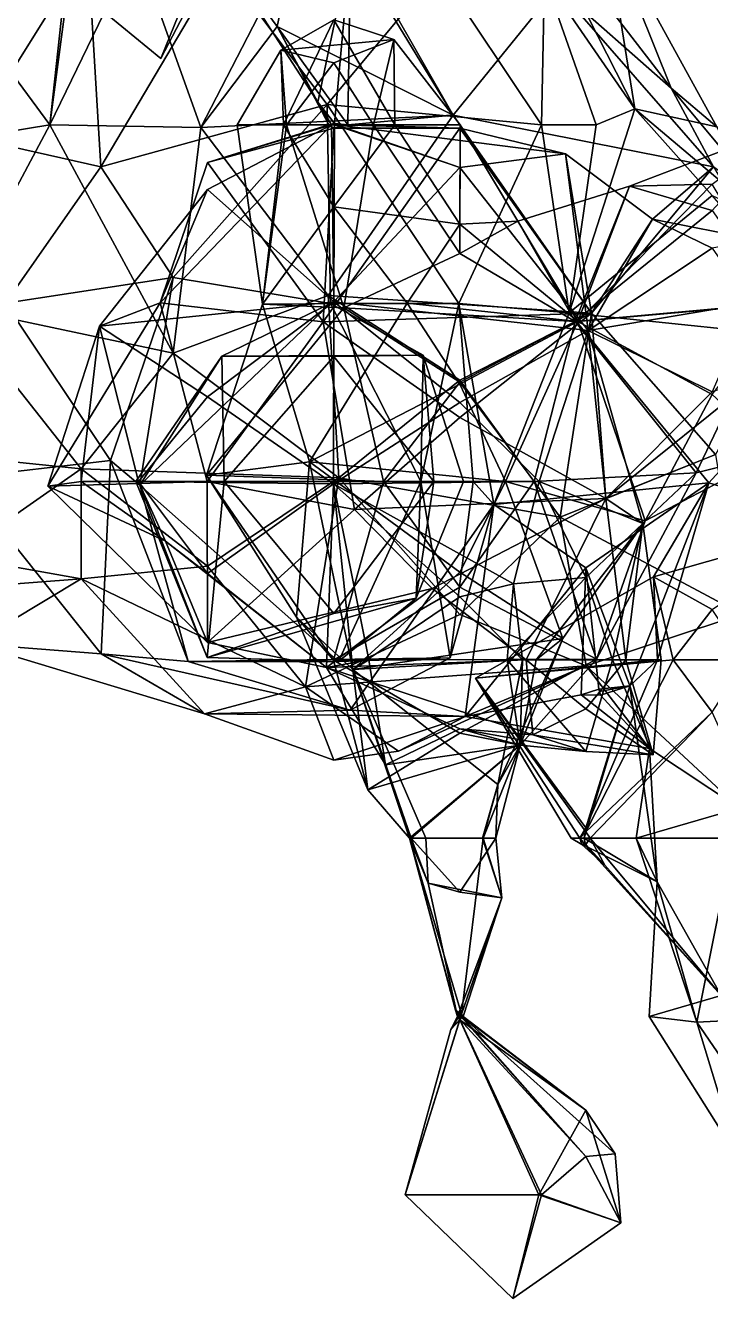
# Model space of a CAD drawing. Extents: x 290083 to 295691, y 4553739 to 4561622.
# Drawn here: x 293404.8 to 293473.3, y 4558486.8 to 4558613.9 of the extents above; entities that cross this region are included whole.
import ezdxf

# ---------------------------------------------------------------- set-up
doc = ezdxf.new("R2010")
doc.units = 0
doc.layers.add('Au_ppm_Pref_-_0_3', color=7, linetype='CONTINUOUS')

msp = doc.modelspace()

# ---------------------------------------------------------------- linework, layer by layer
at = {"layer": 'Au_ppm_Pref_-_0_3'}
for points in [[(293465.69, 4558605.61, 1858.25), (293462.74, 4558624.11, 1865), (293455.45, 4558625.77, 1859.01)], [(293465.69, 4558605.61, 1858.25), (293455.45, 4558625.77, 1859.01), (293456.68, 4558618.72, 1854.18)], [(293462.74, 4558624.11, 1865), (293469.32, 4558607.67, 1870.89), (293458.43, 4558621.83, 1870.89)], [(293465.69, 4558605.61, 1858.25), (293473.87, 4558603.8, 1864.96), (293462.74, 4558624.11, 1865)], [(293473.87, 4558603.8, 1864.96), (293469.32, 4558607.67, 1870.89), (293462.74, 4558624.11, 1865)], [(293407.24, 4558604, 1871.75), (293397.81, 4558616.81, 1869.21), (293409.76, 4558623.12, 1865.11)], [(293407.24, 4558604, 1871.75), (293409.76, 4558623.12, 1865.11), (293409.17, 4558621.83, 1870.89)], [(293418.33, 4558610.64, 1888.71), (293423.31, 4558622.88, 1882.62), (293409.25, 4558618.13, 1889.08)], [(293418.33, 4558610.64, 1888.71), (293424.16, 4558621.83, 1888.71), (293423.31, 4558622.88, 1882.62)], [(293434.02, 4558606.27, 1882.77), (293429.95, 4558613.82, 1876.83), (293423.31, 4558622.88, 1882.62)], [(293434.02, 4558606.27, 1882.77), (293423.31, 4558622.88, 1882.62), (293437.27, 4558621.83, 1877.61)], [(293423.31, 4558622.88, 1882.62), (293429.95, 4558613.82, 1876.83), (293431.65, 4558621.83, 1876.83)], [(293411.03, 4558621.51, 1853.18), (293398.06, 4558621.79, 1858.68), (293399.27, 4558602.75, 1853.44)], [(293411.03, 4558621.51, 1853.18), (293399.27, 4558602.75, 1853.44), (293412.34, 4558599.8, 1849.44)], [(293409.17, 4558621.83, 1870.89), (293415.86, 4558621.83, 1874.26), (293407.24, 4558604, 1871.75)], [(293407.24, 4558604, 1871.75), (293415.86, 4558621.83, 1874.26), (293422.32, 4558603.74, 1875.78)], [(293424.16, 4558621.83, 1888.71), (293418.33, 4558610.64, 1888.71), (293409.25, 4558618.13, 1889.08)], [(293411.03, 4558621.51, 1853.18), (293412.34, 4558599.8, 1849.44), (293424.35, 4558620.13, 1848.33)], [(293431.65, 4558621.83, 1876.83), (293422.32, 4558603.74, 1875.78), (293415.86, 4558621.83, 1874.26)], [(293431.65, 4558621.83, 1876.83), (293429.95, 4558613.82, 1876.83), (293422.32, 4558603.74, 1875.78)], [(293434.02, 4558606.27, 1882.77), (293437.27, 4558621.83, 1877.61), (293435.7, 4558604.14, 1882.77)], [(293437.02, 4558604.01, 1882.1), (293435.7, 4558604.14, 1882.77), (293437.27, 4558621.83, 1877.61)], [(293437.02, 4558604.01, 1882.1), (293437.27, 4558621.83, 1877.61), (293447.54, 4558604.97, 1876.68)], [(293447.54, 4558604.97, 1876.68), (293437.27, 4558621.83, 1877.61), (293437.92, 4558621.83, 1876.83)], [(293447.54, 4558604.97, 1876.68), (293437.92, 4558621.83, 1876.83), (293457.9, 4558617.76, 1874.1)], [(293458.43, 4558621.83, 1870.89), (293469.32, 4558607.67, 1870.89), (293457.9, 4558617.76, 1874.1)], [(293424.35, 4558620.13, 1848.33), (293412.34, 4558599.8, 1849.44), (293434.95, 4558606.05, 1846.77)], [(293446.07, 4558619.44, 1848.93), (293424.35, 4558620.13, 1848.33), (293434.95, 4558606.05, 1846.77)], [(293456.36, 4558604.01, 1849.23), (293446.07, 4558619.44, 1848.93), (293434.95, 4558606.05, 1846.77)], [(293456.68, 4558618.72, 1854.18), (293446.07, 4558619.44, 1848.93), (293456.36, 4558604.01, 1849.23)], [(293456.68, 4558618.72, 1854.18), (293456.36, 4558604.01, 1849.23), (293461.82, 4558604.01, 1853.07)], [(293461.82, 4558604.01, 1853.07), (293465.69, 4558605.61, 1858.25), (293456.68, 4558618.72, 1854.18)], [(293447.54, 4558604.97, 1876.68), (293457.9, 4558617.76, 1874.1), (293473.55, 4558599.8, 1876.91)], [(293469.32, 4558607.67, 1870.89), (293473.55, 4558599.8, 1876.91), (293457.9, 4558617.76, 1874.1)], [(293397.81, 4558616.81, 1869.21), (293407.24, 4558604, 1871.75), (293387.33, 4558600.76, 1868.8)], [(293447.54, 4558604.97, 1876.68), (293422.32, 4558603.74, 1875.78), (293429.95, 4558613.82, 1876.83)], [(293437.02, 4558604.01, 1882.1), (293447.54, 4558604.97, 1876.68), (293429.95, 4558613.82, 1876.83)], [(293437.02, 4558604.01, 1882.1), (293429.95, 4558613.82, 1876.83), (293435.13, 4558604.01, 1882.54)], [(293434.02, 4558606.27, 1882.77), (293435.13, 4558604.01, 1882.54), (293429.95, 4558613.82, 1876.83)], [(293430.33, 4558611.48, 1906.52), (293430.59, 4558604.01, 1904.16), (293435.61, 4558614.49, 1903.03)], [(293441.62, 4558612.52, 1906.52), (293430.33, 4558611.48, 1906.52), (293435.61, 4558614.49, 1903.03)], [(293435.61, 4558614.49, 1903.03), (293430.59, 4558604.01, 1904.16), (293441.71, 4558604.01, 1903.65)], [(293441.62, 4558612.52, 1906.52), (293435.61, 4558614.49, 1903.03), (293441.71, 4558604.01, 1903.65)], [(293430.33, 4558611.48, 1906.52), (293441.62, 4558612.52, 1906.52), (293435.61, 4558610.21, 1908.59)], [(293441.62, 4558612.52, 1906.52), (293439.57, 4558604.01, 1908.39), (293435.61, 4558610.21, 1908.59)], [(293441.62, 4558612.52, 1906.52), (293448.23, 4558604.01, 1906.52), (293439.57, 4558604.01, 1908.39)], [(293448.23, 4558604.01, 1906.52), (293441.62, 4558612.52, 1906.52), (293441.71, 4558604.01, 1903.65)], [(293425.95, 4558604.01, 1906.52), (293430.33, 4558611.48, 1906.52), (293430.89, 4558604.01, 1908.75)], [(293430.33, 4558611.48, 1906.52), (293425.95, 4558604.01, 1906.52), (293430.59, 4558604.01, 1904.16)], [(293430.33, 4558611.48, 1906.52), (293435.61, 4558610.21, 1908.59), (293430.89, 4558604.01, 1908.75)], [(293439.57, 4558604.01, 1908.39), (293430.89, 4558604.01, 1908.75), (293435.61, 4558610.21, 1908.59)], [(293473.87, 4558603.8, 1864.96), (293479.75, 4558595.16, 1870.89), (293469.32, 4558607.67, 1870.89)], [(293469.32, 4558607.67, 1870.89), (293479.75, 4558595.16, 1870.89), (293473.55, 4558599.8, 1876.91)], [(293412.34, 4558599.8, 1849.44), (293419.58, 4558588.77, 1846.26), (293434.95, 4558606.05, 1846.77)], [(293435.3, 4558586.16, 1841.39), (293434.95, 4558606.05, 1846.77), (293419.58, 4558588.77, 1846.26)], [(293434.02, 4558606.27, 1882.77), (293435.38, 4558604.01, 1882.87), (293435.38, 4558604.01, 1882.77)], [(293434.02, 4558606.27, 1882.77), (293435.61, 4558604.25, 1882.84), (293435.38, 4558604.01, 1882.87)], [(293434.02, 4558606.27, 1882.77), (293435.7, 4558604.14, 1882.77), (293435.61, 4558604.25, 1882.84)], [(293434.02, 4558606.27, 1882.77), (293435.38, 4558604.01, 1882.77), (293435.13, 4558604.01, 1882.54)], [(293456.36, 4558604.01, 1849.23), (293434.95, 4558606.05, 1846.77), (293448.1, 4558586.17, 1847.05)], [(293434.95, 4558606.05, 1846.77), (293435.3, 4558586.16, 1841.39), (293448.1, 4558586.17, 1847.05)], [(293447.54, 4558604.97, 1876.68), (293435.04, 4558586.96, 1875.4), (293422.32, 4558603.74, 1875.78)], [(293447.54, 4558604.97, 1876.68), (293461.35, 4558585.18, 1876.92), (293435.04, 4558586.96, 1875.4)], [(293447.54, 4558604.97, 1876.68), (293473.55, 4558599.8, 1876.91), (293461.35, 4558585.18, 1876.92)], [(293459.14, 4558585.24, 1853.66), (293473.41, 4558596.96, 1855.42), (293465.69, 4558605.61, 1858.25)], [(293459.14, 4558585.24, 1853.66), (293465.69, 4558605.61, 1858.25), (293461.82, 4558604.01, 1853.07)], [(293465.69, 4558605.61, 1858.25), (293479.12, 4558594.27, 1859.01), (293473.87, 4558603.8, 1864.96)], [(293479.12, 4558594.27, 1859.01), (293465.69, 4558605.61, 1858.25), (293473.41, 4558596.96, 1855.42)], [(293397.54, 4558585.87, 1869.39), (293387.33, 4558600.76, 1868.8), (293407.24, 4558604, 1871.75)], [(293419.58, 4558581.2, 1871.94), (293397.54, 4558585.87, 1869.39), (293407.24, 4558604, 1871.75)], [(293419.58, 4558581.2, 1871.94), (293407.24, 4558604, 1871.75), (293422.32, 4558603.74, 1875.78)], [(293435.38, 4558604.01, 1882.77), (293423.01, 4558597.54, 1886.55), (293418.26, 4558586.22, 1881.46)], [(293435.38, 4558604.01, 1882.77), (293418.26, 4558586.22, 1881.46), (293423.01, 4558600.24, 1878.08)], [(293419.58, 4558581.2, 1871.94), (293422.32, 4558603.74, 1875.78), (293435.04, 4558586.96, 1875.4)], [(293435.61, 4558586.33, 1888.66), (293423.01, 4558597.54, 1886.55), (293435.38, 4558604.01, 1882.87)], [(293435.38, 4558604.01, 1882.77), (293435.38, 4558604.01, 1882.87), (293423.01, 4558597.54, 1886.55)], [(293435.38, 4558604.01, 1882.77), (293423.01, 4558600.24, 1878.08), (293435.13, 4558604.01, 1882.54)], [(293435.61, 4558603.69, 1882.66), (293435.13, 4558604.01, 1882.54), (293423.01, 4558600.24, 1878.08)], [(293435.61, 4558603.69, 1882.66), (293423.01, 4558600.24, 1878.08), (293434.54, 4558584.34, 1878.4)], [(293428.49, 4558586.1, 1906.52), (293425.95, 4558604.01, 1906.52), (293430.89, 4558604.01, 1908.75)], [(293425.95, 4558604.01, 1906.52), (293428.49, 4558586.1, 1906.52), (293430.59, 4558604.01, 1904.16)], [(293428.49, 4558586.1, 1906.52), (293430.89, 4558604.01, 1908.75), (293436.63, 4558585.74, 1911.49)], [(293428.49, 4558586.1, 1906.52), (293435.61, 4558595.81, 1903.79), (293430.59, 4558604.01, 1904.16)], [(293441.71, 4558604.01, 1903.65), (293430.59, 4558604.01, 1904.16), (293435.61, 4558595.81, 1903.79)], [(293436.63, 4558585.74, 1911.49), (293430.89, 4558604.01, 1908.75), (293439.57, 4558604.01, 1908.39)], [(293448.21, 4558603.69, 1876.93), (293435.61, 4558603.69, 1882.66), (293434.54, 4558584.34, 1878.4)], [(293448.21, 4558603.69, 1876.93), (293434.54, 4558584.34, 1878.4), (293461.35, 4558585.18, 1876.92)], [(293437.02, 4558604.01, 1882.1), (293435.13, 4558604.01, 1882.54), (293435.61, 4558603.69, 1882.66)], [(293435.61, 4558604.25, 1882.84), (293435.7, 4558604.01, 1882.81), (293435.38, 4558604.01, 1882.87)], [(293435.61, 4558586.33, 1888.66), (293435.38, 4558604.01, 1882.87), (293435.7, 4558604.01, 1882.81)], [(293435.61, 4558604.25, 1882.84), (293435.7, 4558604.14, 1882.77), (293435.7, 4558604.01, 1882.81)], [(293435.61, 4558595.81, 1903.79), (293448.21, 4558594.08, 1903.9), (293441.71, 4558604.01, 1903.65)], [(293448.21, 4558603.69, 1876.93), (293437.02, 4558604.01, 1882.1), (293435.61, 4558603.69, 1882.66)], [(293435.61, 4558586.33, 1888.66), (293435.7, 4558604.01, 1882.81), (293448.21, 4558599.76, 1887.29)], [(293437.02, 4558604.01, 1882.1), (293435.91, 4558604.01, 1882.77), (293435.7, 4558604.14, 1882.77)], [(293435.7, 4558604.14, 1882.77), (293435.91, 4558604.01, 1882.77), (293435.7, 4558604.01, 1882.81)], [(293435.91, 4558604.01, 1882.77), (293448.21, 4558599.76, 1887.29), (293435.7, 4558604.01, 1882.81)], [(293448.21, 4558603.69, 1876.93), (293458.76, 4558601.11, 1882.77), (293435.91, 4558604.01, 1882.77)], [(293448.21, 4558603.69, 1876.93), (293435.91, 4558604.01, 1882.77), (293437.02, 4558604.01, 1882.1)], [(293435.91, 4558604.01, 1882.77), (293458.76, 4558601.11, 1882.77), (293448.21, 4558599.76, 1887.29)], [(293436.63, 4558585.74, 1911.49), (293439.57, 4558604.01, 1908.39), (293448.21, 4558591.17, 1908.18)], [(293448.23, 4558604.01, 1906.52), (293448.21, 4558591.17, 1908.18), (293439.57, 4558604.01, 1908.39)], [(293448.23, 4558604.01, 1906.52), (293441.71, 4558604.01, 1903.65), (293448.21, 4558594.08, 1903.9)], [(293459.14, 4558585.24, 1853.66), (293456.36, 4558604.01, 1849.23), (293448.1, 4558586.17, 1847.05)], [(293448.23, 4558604.01, 1906.52), (293453.99, 4558594.37, 1906.52), (293448.21, 4558591.17, 1908.18)], [(293448.23, 4558604.01, 1906.52), (293448.21, 4558594.08, 1903.9), (293453.99, 4558594.37, 1906.52)], [(293448.21, 4558603.69, 1876.93), (293461.35, 4558585.18, 1876.92), (293458.76, 4558601.11, 1882.77)], [(293459.14, 4558585.24, 1853.66), (293461.82, 4558604.01, 1853.07), (293456.36, 4558604.01, 1849.23)], [(293473.41, 4558595.45, 1909.61), (293465.15, 4558597.88, 1906.52), (293481.23, 4558604.01, 1906.52)], [(293473.41, 4558598.07, 1902.56), (293481.23, 4558604.01, 1906.52), (293465.15, 4558597.88, 1906.52)], [(293412.34, 4558599.8, 1849.44), (293399.27, 4558602.75, 1853.44), (293402.83, 4558586.2, 1852.04)], [(293461.03, 4558583.46, 1887.47), (293448.21, 4558599.76, 1887.29), (293458.76, 4558601.11, 1882.77)], [(293461.03, 4558583.46, 1887.47), (293458.76, 4558601.11, 1882.77), (293467.47, 4558594.6, 1882.77)], [(293467.47, 4558594.6, 1882.77), (293458.76, 4558601.11, 1882.77), (293461.35, 4558585.18, 1876.92)], [(293412.34, 4558599.8, 1849.44), (293402.83, 4558586.2, 1852.04), (293419.58, 4558588.77, 1846.26)], [(293423.01, 4558600.24, 1878.08), (293418.26, 4558586.22, 1881.46), (293434.54, 4558584.34, 1878.4)], [(293435.61, 4558586.33, 1888.66), (293448.21, 4558599.76, 1887.29), (293461.03, 4558583.46, 1887.47)], [(293461.35, 4558585.18, 1876.92), (293473.55, 4558599.8, 1876.91), (293467.47, 4558594.6, 1882.77)], [(293477.88, 4558592.52, 1882.77), (293467.47, 4558594.6, 1882.77), (293473.55, 4558599.8, 1876.91)], [(293460.01, 4558584.36, 1902.75), (293480.53, 4558586.2, 1903.16), (293473.41, 4558598.07, 1902.56)], [(293460.01, 4558584.36, 1902.75), (293473.41, 4558598.07, 1902.56), (293465.15, 4558597.88, 1906.52)], [(293435.61, 4558586.33, 1888.66), (293412.2, 4558583.9, 1887.81), (293423.01, 4558597.54, 1886.55)], [(293418.26, 4558586.22, 1881.46), (293423.01, 4558597.54, 1886.55), (293412.2, 4558583.9, 1887.81)], [(293460.01, 4558584.36, 1902.75), (293465.15, 4558597.88, 1906.52), (293453.99, 4558594.37, 1906.52)], [(293459.73, 4558584.37, 1911.2), (293453.99, 4558594.37, 1906.52), (293465.15, 4558597.88, 1906.52)], [(293459.14, 4558585.24, 1853.66), (293486.07, 4558582.44, 1854.29), (293473.41, 4558596.96, 1855.42)], [(293465.15, 4558597.88, 1906.52), (293473.41, 4558595.45, 1909.61), (293459.73, 4558584.37, 1911.2)], [(293442.93, 4558586.2, 1904.03), (293435.61, 4558595.81, 1903.79), (293428.49, 4558586.1, 1906.52)], [(293435.61, 4558595.81, 1903.79), (293442.93, 4558586.2, 1904.03), (293448.21, 4558594.08, 1903.9)], [(293460.01, 4558584.36, 1902.75), (293453.99, 4558594.37, 1906.52), (293448.21, 4558594.08, 1903.9)], [(293453.99, 4558594.37, 1906.52), (293459.73, 4558584.37, 1911.2), (293448.21, 4558591.17, 1908.18)], [(293479.9, 4558586.2, 1909.58), (293459.73, 4558584.37, 1911.2), (293473.41, 4558595.45, 1909.61)], [(293461.03, 4558583.46, 1887.47), (293467.47, 4558594.6, 1882.77), (293473.41, 4558591.68, 1884.59)], [(293467.47, 4558594.6, 1882.77), (293477.88, 4558592.52, 1882.77), (293473.41, 4558591.68, 1884.59)], [(293460.01, 4558584.36, 1902.75), (293448.21, 4558594.08, 1903.9), (293442.93, 4558586.2, 1904.03)], [(293461.03, 4558583.46, 1887.47), (293473.41, 4558591.68, 1884.59), (293477.24, 4558586.2, 1884.57)], [(293459.73, 4558584.37, 1911.2), (293436.63, 4558585.74, 1911.49), (293448.21, 4558591.17, 1908.18)], [(293419.58, 4558588.77, 1846.26), (293402.83, 4558586.2, 1852.04), (293413.31, 4558570.47, 1847.2)], [(293416.25, 4558568.02, 1841.19), (293419.58, 4558588.77, 1846.26), (293413.31, 4558570.47, 1847.2)], [(293435.3, 4558586.16, 1841.39), (293419.58, 4558588.77, 1846.26), (293416.25, 4558568.02, 1841.19)], [(293435.04, 4558586.96, 1875.4), (293436.12, 4558568.76, 1869.57), (293419.58, 4558581.2, 1871.94)], [(293448.21, 4558578.49, 1873.46), (293436.12, 4558568.76, 1869.57), (293435.04, 4558586.96, 1875.4)], [(293448.21, 4558578.49, 1873.46), (293435.04, 4558586.96, 1875.4), (293461.35, 4558585.18, 1876.92)], [(293410.38, 4558569.63, 1869.06), (293388.1, 4558571.95, 1868.34), (293397.54, 4558585.87, 1869.39)], [(293397.54, 4558585.87, 1869.39), (293419.58, 4558581.2, 1871.94), (293410.38, 4558569.63, 1869.06)], [(293398.31, 4558568.76, 1853.18), (293413.31, 4558570.47, 1847.2), (293402.83, 4558586.2, 1852.04)], [(293422.98, 4558568.38, 1879.66), (293418.26, 4558586.22, 1881.46), (293407.04, 4558567.91, 1882.46)], [(293407.04, 4558567.91, 1882.46), (293418.26, 4558586.22, 1881.46), (293412.2, 4558583.9, 1887.81)], [(293423.01, 4558576.82, 1891.52), (293412.2, 4558583.9, 1887.81), (293435.61, 4558586.33, 1888.66)], [(293416.25, 4558568.02, 1841.19), (293424.43, 4558580.91, 1836.34), (293435.3, 4558586.16, 1841.39)], [(293418.26, 4558586.22, 1881.46), (293422.98, 4558568.38, 1879.66), (293434.54, 4558584.34, 1878.4)], [(293428.49, 4558586.1, 1906.52), (293436.63, 4558585.74, 1911.49), (293422.91, 4558569, 1912.39)], [(293433.18, 4558570.34, 1904.52), (293428.49, 4558586.1, 1906.52), (293422.91, 4558569, 1912.39)], [(293436.63, 4558585.74, 1911.49), (293440.59, 4558568.38, 1916.06), (293422.91, 4558569, 1912.39)], [(293435.61, 4558586.33, 1888.66), (293435.59, 4558568.13, 1894.78), (293423.01, 4558576.82, 1891.52)], [(293435.3, 4558586.16, 1841.39), (293424.43, 4558580.91, 1836.34), (293444.54, 4558581.01, 1835.25)], [(293433.18, 4558570.34, 1904.52), (293442.93, 4558586.2, 1904.03), (293428.49, 4558586.1, 1906.52)], [(293448.21, 4558578.1, 1903.82), (293442.93, 4558586.2, 1904.03), (293433.18, 4558570.34, 1904.52)], [(293444.31, 4558568.38, 1841.19), (293448.1, 4558586.17, 1847.05), (293435.3, 4558586.16, 1841.39)], [(293444.31, 4558568.38, 1841.19), (293435.3, 4558586.16, 1841.39), (293444.54, 4558581.01, 1835.25)], [(293435.61, 4558586.33, 1888.66), (293448.21, 4558576.26, 1891.33), (293435.59, 4558568.13, 1894.78)], [(293435.61, 4558586.33, 1888.66), (293461.03, 4558583.46, 1887.47), (293448.21, 4558576.26, 1891.33)], [(293459.73, 4558584.37, 1911.2), (293448.21, 4558578.29, 1915.76), (293436.63, 4558585.74, 1911.49)], [(293436.63, 4558585.74, 1911.49), (293448.21, 4558578.29, 1915.76), (293440.59, 4558568.38, 1916.06)], [(293448.21, 4558578.1, 1903.82), (293460.01, 4558584.36, 1902.75), (293442.93, 4558586.2, 1904.03)], [(293444.31, 4558568.38, 1841.19), (293449.54, 4558568.38, 1847.13), (293448.1, 4558586.17, 1847.05)], [(293459.14, 4558585.24, 1853.66), (293448.1, 4558586.17, 1847.05), (293451.61, 4558566.09, 1852.23)], [(293451.61, 4558566.09, 1852.23), (293448.1, 4558586.17, 1847.05), (293449.54, 4558568.38, 1847.13)], [(293471.82, 4558569.25, 1911.87), (293459.73, 4558584.37, 1911.2), (293479.9, 4558586.2, 1909.58)], [(293473.41, 4558577.06, 1903.48), (293480.53, 4558586.2, 1903.16), (293460.01, 4558584.36, 1902.75)], [(293461.03, 4558583.46, 1887.47), (293477.24, 4558586.2, 1884.57), (293473.41, 4558577.35, 1885.71)], [(293479.74, 4558571.25, 1906.52), (293471.82, 4558569.25, 1911.87), (293479.9, 4558586.2, 1909.58)], [(293437.7, 4558565.58, 1880.85), (293434.54, 4558584.34, 1878.4), (293422.98, 4558568.38, 1879.66)], [(293448.21, 4558574.76, 1878.95), (293461.35, 4558585.18, 1876.92), (293434.54, 4558584.34, 1878.4)], [(293437.7, 4558565.58, 1880.85), (293448.21, 4558574.76, 1878.95), (293434.54, 4558584.34, 1878.4)], [(293448.21, 4558574.76, 1878.95), (293462.79, 4558566.67, 1882.41), (293461.35, 4558585.18, 1876.92)], [(293458.22, 4558564.8, 1871.5), (293448.21, 4558578.49, 1873.46), (293461.35, 4558585.18, 1876.92)], [(293459.73, 4558584.37, 1911.2), (293455.62, 4558568.38, 1915.96), (293448.21, 4558578.29, 1915.76)], [(293448.21, 4558578.1, 1903.82), (293452.78, 4558568.38, 1902.74), (293460.01, 4558584.36, 1902.75)], [(293459.14, 4558585.24, 1853.66), (293451.61, 4558566.09, 1852.23), (293473.1, 4558568.25, 1853.09)], [(293452.78, 4558568.38, 1902.74), (293466.72, 4558564.45, 1905.05), (293460.01, 4558584.36, 1902.75)], [(293471.82, 4558569.25, 1911.87), (293455.62, 4558568.38, 1915.96), (293459.73, 4558584.37, 1911.2)], [(293458.22, 4558564.8, 1871.5), (293461.35, 4558585.18, 1876.92), (293473.75, 4558571.07, 1876.29)], [(293459.14, 4558585.24, 1853.66), (293473.1, 4558568.25, 1853.09), (293486.07, 4558582.44, 1854.29)], [(293460.01, 4558584.36, 1902.75), (293466.72, 4558564.45, 1905.05), (293473.41, 4558577.06, 1903.48)], [(293461.35, 4558585.18, 1876.92), (293462.79, 4558566.67, 1882.41), (293473.75, 4558571.07, 1876.29)], [(293412.2, 4558583.9, 1887.81), (293410.39, 4558568.38, 1888.71), (293407.04, 4558567.91, 1882.46)], [(293416.1, 4558568.38, 1891.96), (293410.39, 4558568.38, 1888.71), (293412.2, 4558583.9, 1887.81)], [(293423.01, 4558576.82, 1891.52), (293416.1, 4558568.38, 1891.96), (293412.2, 4558583.9, 1887.81)], [(293461.03, 4558583.46, 1887.47), (293456.13, 4558568.38, 1892.44), (293448.21, 4558576.26, 1891.33)], [(293461.03, 4558583.46, 1887.47), (293466.49, 4558564.17, 1888.71), (293456.13, 4558568.38, 1892.44)], [(293462.79, 4558566.67, 1882.41), (293466.49, 4558564.17, 1888.71), (293461.03, 4558583.46, 1887.47)], [(293461.03, 4558583.46, 1887.47), (293473.41, 4558577.35, 1885.71), (293462.79, 4558566.67, 1882.41)], [(293486.07, 4558582.44, 1854.29), (293473.1, 4558568.25, 1853.09), (293486.22, 4558564.16, 1847.63)], [(293436.12, 4558568.76, 1869.57), (293410.38, 4558569.63, 1869.06), (293419.58, 4558581.2, 1871.94)], [(293416.25, 4558568.02, 1841.19), (293415.84, 4558568.38, 1836.39), (293424.43, 4558580.91, 1836.34)], [(293424.43, 4558580.91, 1836.34), (293415.84, 4558568.38, 1836.39), (293424.67, 4558568.38, 1830.09)], [(293444.54, 4558581.01, 1835.25), (293424.43, 4558580.91, 1836.34), (293435.61, 4558580.85, 1831.09)], [(293424.43, 4558580.91, 1836.34), (293424.67, 4558568.38, 1830.09), (293435.61, 4558580.85, 1831.09)], [(293435.61, 4558580.85, 1831.09), (293424.67, 4558568.38, 1830.09), (293445.6, 4558568.38, 1830.55)], [(293444.54, 4558581.01, 1835.25), (293435.61, 4558580.85, 1831.09), (293445.6, 4558568.38, 1830.55)], [(293444.31, 4558568.38, 1841.19), (293444.54, 4558581.01, 1835.25), (293448.59, 4558568.38, 1835.25)], [(293448.59, 4558568.38, 1835.25), (293444.54, 4558581.01, 1835.25), (293445.6, 4558568.38, 1830.55)], [(293473.41, 4558577.35, 1885.71), (293478.35, 4558579.21, 1882.77), (293462.79, 4558566.67, 1882.41)], [(293473.75, 4558571.07, 1876.29), (293462.79, 4558566.67, 1882.41), (293478.35, 4558579.21, 1882.77)], [(293452.78, 4558568.38, 1902.74), (293448.21, 4558578.1, 1903.82), (293433.18, 4558570.34, 1904.52)], [(293448.21, 4558578.49, 1873.46), (293458.22, 4558564.8, 1871.5), (293436.12, 4558568.76, 1869.57)], [(293455.62, 4558568.38, 1915.96), (293440.59, 4558568.38, 1916.06), (293448.21, 4558578.29, 1915.76)], [(293423.01, 4558576.82, 1891.52), (293435.59, 4558568.13, 1894.78), (293416.1, 4558568.38, 1891.96)], [(293473.41, 4558577.06, 1903.48), (293466.72, 4558564.45, 1905.05), (293479.74, 4558571.25, 1906.52)], [(293448.21, 4558576.26, 1891.33), (293456.13, 4558568.38, 1892.44), (293435.59, 4558568.13, 1894.78)], [(293462.79, 4558566.67, 1882.41), (293448.21, 4558574.76, 1878.95), (293437.7, 4558565.58, 1880.85)], [(293410.38, 4558569.63, 1869.06), (293397.81, 4558560.89, 1867.44), (293388.1, 4558571.95, 1868.34)], [(293398.31, 4558568.76, 1853.18), (293412.36, 4558551.16, 1853.37), (293413.31, 4558570.47, 1847.2)], [(293413.31, 4558570.47, 1847.2), (293412.36, 4558551.16, 1853.37), (293421.07, 4558550.4, 1847.37)], [(293413.31, 4558570.47, 1847.2), (293421.07, 4558550.4, 1847.37), (293416.25, 4558568.02, 1841.19)], [(293431.89, 4558554.83, 1906.52), (293433.18, 4558570.34, 1904.52), (293422.91, 4558569, 1912.39)], [(293431.89, 4558554.83, 1906.52), (293437.52, 4558549.61, 1900.65), (293433.18, 4558570.34, 1904.52)], [(293448.21, 4558559.31, 1903.61), (293433.18, 4558570.34, 1904.52), (293437.52, 4558549.61, 1900.65)], [(293448.21, 4558559.31, 1903.61), (293452.78, 4558568.38, 1902.74), (293433.18, 4558570.34, 1904.52)], [(293473.75, 4558571.07, 1876.29), (293476.37, 4558555.13, 1869.93), (293458.22, 4558564.8, 1871.5)], [(293479.74, 4558571.25, 1906.52), (293466.72, 4558564.45, 1905.05), (293471.82, 4558569.25, 1911.87)], [(293410.38, 4558569.63, 1869.06), (293410.37, 4558558.65, 1864.15), (293397.81, 4558560.89, 1867.44)], [(293398.31, 4558568.76, 1853.18), (293399.56, 4558552.17, 1859.22), (293412.36, 4558551.16, 1853.37)], [(293410.38, 4558569.63, 1869.06), (293423.01, 4558559.92, 1867.77), (293410.37, 4558558.65, 1864.15)], [(293436.12, 4558568.76, 1869.57), (293423.01, 4558559.92, 1867.77), (293410.38, 4558569.63, 1869.06)], [(293431.89, 4558554.83, 1906.52), (293422.91, 4558569, 1912.39), (293435.6, 4558550.53, 1912.46)], [(293435.6, 4558550.53, 1912.46), (293422.91, 4558569, 1912.39), (293440.59, 4558568.38, 1916.06)], [(293436.12, 4558568.76, 1869.57), (293432.8, 4558547.87, 1866.27), (293423.01, 4558559.92, 1867.77)], [(293436.12, 4558568.76, 1869.57), (293448.21, 4558555.1, 1869.38), (293432.8, 4558547.87, 1866.27)], [(293436.12, 4558568.76, 1869.57), (293458.22, 4558564.8, 1871.5), (293448.21, 4558555.1, 1869.38)], [(293471.82, 4558569.25, 1911.87), (293461.86, 4558550.63, 1912.54), (293455.62, 4558568.38, 1915.96)], [(293471.82, 4558569.25, 1911.87), (293466.72, 4558564.45, 1905.05), (293461.86, 4558550.63, 1912.54)], [(293422.98, 4558568.38, 1879.66), (293407.04, 4558567.91, 1882.46), (293423, 4558552.29, 1882.94)], [(293410.39, 4558568.38, 1888.71), (293418.81, 4558562.43, 1888.71), (293407.04, 4558567.91, 1882.46)], [(293423, 4558552.29, 1882.94), (293407.04, 4558567.91, 1882.46), (293418.81, 4558562.43, 1888.71)], [(293416.1, 4558568.38, 1891.96), (293418.81, 4558562.43, 1888.71), (293410.39, 4558568.38, 1888.71)], [(293415.84, 4558568.38, 1836.39), (293416.25, 4558568.02, 1841.19), (293422.98, 4558550.78, 1835.14)], [(293424.67, 4558568.38, 1830.09), (293415.84, 4558568.38, 1836.39), (293422.98, 4558550.78, 1835.14)], [(293416.1, 4558568.38, 1891.96), (293435.59, 4558568.13, 1894.78), (293423.01, 4558559.2, 1891.76)], [(293416.1, 4558568.38, 1891.96), (293423.01, 4558559.2, 1891.76), (293418.81, 4558562.43, 1888.71)], [(293416.25, 4558568.02, 1841.19), (293421.07, 4558550.4, 1847.37), (293436.09, 4558550.39, 1841.05)], [(293416.25, 4558568.02, 1841.19), (293436.09, 4558550.39, 1841.05), (293422.98, 4558550.78, 1835.14)], [(293422.98, 4558568.38, 1879.66), (293423, 4558552.29, 1882.94), (293437.7, 4558565.58, 1880.85)], [(293435.61, 4558555.19, 1830.85), (293424.67, 4558568.38, 1830.09), (293422.98, 4558550.78, 1835.14)], [(293435.59, 4558568.13, 1894.78), (293434.89, 4558549.79, 1888.45), (293423.01, 4558559.2, 1891.76)], [(293445.6, 4558568.38, 1830.55), (293424.67, 4558568.38, 1830.09), (293435.61, 4558555.19, 1830.85)], [(293435.59, 4558568.13, 1894.78), (293439.12, 4558550.56, 1894.64), (293434.89, 4558549.79, 1888.45)], [(293456.13, 4558568.38, 1892.44), (293453.58, 4558558.16, 1894.64), (293435.59, 4558568.13, 1894.78)], [(293448.21, 4558556.85, 1896.74), (293437.52, 4558549.61, 1900.65), (293435.59, 4558568.13, 1894.78)], [(293448.21, 4558556.85, 1896.74), (293435.59, 4558568.13, 1894.78), (293453.58, 4558558.16, 1894.64)], [(293439.12, 4558550.56, 1894.64), (293435.59, 4558568.13, 1894.78), (293437.52, 4558549.61, 1900.65)], [(293448.21, 4558557.81, 1915.99), (293435.6, 4558550.53, 1912.46), (293440.59, 4558568.38, 1916.06)], [(293443.86, 4558556.71, 1835.25), (293445.6, 4558568.38, 1830.55), (293435.61, 4558555.19, 1830.85)], [(293444.31, 4558568.38, 1841.19), (293436.09, 4558550.39, 1841.05), (293447.24, 4558550.77, 1847.09)], [(293444.31, 4558568.38, 1841.19), (293443.86, 4558556.71, 1835.25), (293436.09, 4558550.39, 1841.05)], [(293448.21, 4558557.81, 1915.99), (293440.59, 4558568.38, 1916.06), (293455.62, 4558568.38, 1915.96)], [(293444.31, 4558568.38, 1841.19), (293448.59, 4558568.38, 1835.25), (293443.86, 4558556.71, 1835.25)], [(293443.86, 4558556.71, 1835.25), (293448.59, 4558568.38, 1835.25), (293445.6, 4558568.38, 1830.55)], [(293444.31, 4558568.38, 1841.19), (293447.24, 4558550.77, 1847.09), (293449.54, 4558568.38, 1847.13)], [(293447.24, 4558550.77, 1847.09), (293451.61, 4558566.09, 1852.23), (293449.54, 4558568.38, 1847.13)], [(293452.78, 4558568.38, 1902.74), (293448.21, 4558559.31, 1903.61), (293458.51, 4558552.7, 1902.38)], [(293455.62, 4558568.38, 1915.96), (293461.86, 4558550.63, 1912.54), (293448.21, 4558557.81, 1915.99)], [(293473.1, 4558568.25, 1853.09), (293451.61, 4558566.09, 1852.23), (293460.81, 4558559.76, 1856.14)], [(293452.78, 4558568.38, 1902.74), (293458.51, 4558552.7, 1902.38), (293466.72, 4558564.45, 1905.05)], [(293456.13, 4558568.38, 1892.44), (293460.81, 4558558.8, 1891.45), (293453.58, 4558558.16, 1894.64)], [(293460.81, 4558558.8, 1891.45), (293456.13, 4558568.38, 1892.44), (293466.49, 4558564.17, 1888.71)], [(293473.1, 4558568.25, 1853.09), (293460.81, 4558559.76, 1856.14), (293465.19, 4558547.95, 1853.72)], [(293473.1, 4558568.25, 1853.09), (293465.19, 4558547.95, 1853.72), (293467.94, 4558550.56, 1849.71)], [(293467.54, 4558558.87, 1847.13), (293473.1, 4558568.25, 1853.09), (293467.94, 4558550.56, 1849.71)], [(293467.54, 4558558.87, 1847.13), (293486.22, 4558564.16, 1847.63), (293473.1, 4558568.25, 1853.09)], [(293437.7, 4558565.58, 1880.85), (293445.44, 4558557.68, 1883.83), (293462.79, 4558566.67, 1882.41)], [(293445.44, 4558557.68, 1883.83), (293454.82, 4558550.56, 1885.88), (293462.79, 4558566.67, 1882.41)], [(293454.82, 4558550.56, 1885.88), (293464.79, 4558550.56, 1886.83), (293462.79, 4558566.67, 1882.41)], [(293464.79, 4558550.56, 1886.83), (293466.49, 4558564.17, 1888.71), (293462.79, 4558566.67, 1882.41)], [(293423, 4558552.29, 1882.94), (293445.44, 4558557.68, 1883.83), (293437.7, 4558565.58, 1880.85)], [(293451.61, 4558566.09, 1852.23), (293437.24, 4558545.53, 1853.14), (293448.75, 4558544.91, 1858.57)], [(293437.24, 4558545.53, 1853.14), (293451.61, 4558566.09, 1852.23), (293447.24, 4558550.77, 1847.09)], [(293451.61, 4558566.09, 1852.23), (293448.75, 4558544.91, 1858.57), (293460.81, 4558559.76, 1856.14)], [(293458.22, 4558564.8, 1871.5), (293460.84, 4558549.96, 1865.08), (293448.21, 4558555.1, 1869.38)], [(293466.72, 4558564.45, 1905.05), (293455.83, 4558550.56, 1906.52), (293461.86, 4558550.63, 1912.54)], [(293455.83, 4558550.56, 1906.52), (293466.72, 4558564.45, 1905.05), (293458.51, 4558552.7, 1902.38)], [(293458.22, 4558564.8, 1871.5), (293476.37, 4558555.13, 1869.93), (293460.84, 4558549.96, 1865.08)], [(293460.81, 4558558.8, 1891.45), (293466.49, 4558564.17, 1888.71), (293463.47, 4558550.56, 1889.96)], [(293466.49, 4558564.17, 1888.71), (293468.31, 4558550.56, 1888.71), (293463.47, 4558550.56, 1889.96)], [(293468.31, 4558550.56, 1888.71), (293466.49, 4558564.17, 1888.71), (293464.79, 4558550.56, 1886.83)], [(293467.54, 4558558.87, 1847.13), (293473.41, 4558555.6, 1845.45), (293486.22, 4558564.16, 1847.63)], [(293423, 4558552.29, 1882.94), (293418.81, 4558562.43, 1888.71), (293434.89, 4558549.79, 1888.45)], [(293423.01, 4558559.2, 1891.76), (293434.89, 4558549.79, 1888.45), (293418.81, 4558562.43, 1888.71)], [(293387.65, 4558556.91, 1863.98), (293397.81, 4558560.89, 1867.44), (293410.37, 4558558.65, 1864.15)], [(293410.37, 4558558.65, 1864.15), (293423.01, 4558559.92, 1867.77), (293432.8, 4558547.87, 1866.27)], [(293399.56, 4558552.17, 1859.22), (293387.65, 4558556.91, 1863.98), (293410.37, 4558558.65, 1864.15)], [(293399.56, 4558552.17, 1859.22), (293410.37, 4558558.65, 1864.15), (293422.69, 4558545.16, 1859.26)], [(293410.37, 4558558.65, 1864.15), (293432.8, 4558547.87, 1866.27), (293422.69, 4558545.16, 1859.26)], [(293448.21, 4558559.31, 1903.61), (293437.52, 4558549.61, 1900.65), (293458.51, 4558552.7, 1902.38)], [(293448.75, 4558544.91, 1858.57), (293460.33, 4558547.05, 1855.15), (293460.81, 4558559.76, 1856.14)], [(293467.54, 4558558.87, 1847.13), (293467.94, 4558550.56, 1849.71), (293449.78, 4558548.72, 1847.13)], [(293467.54, 4558558.87, 1847.13), (293449.78, 4558548.72, 1847.13), (293469.53, 4558550.56, 1845.3)], [(293452.94, 4558550.56, 1894.64), (293453.58, 4558558.16, 1894.64), (293460.81, 4558558.8, 1891.45)], [(293452.94, 4558550.56, 1894.64), (293460.81, 4558558.8, 1891.45), (293463.47, 4558550.56, 1889.96)], [(293460.81, 4558559.76, 1856.14), (293460.33, 4558547.05, 1855.15), (293462.11, 4558547.64, 1854.66)], [(293462.11, 4558547.64, 1854.66), (293465.19, 4558547.95, 1853.72), (293460.81, 4558559.76, 1856.14)], [(293467.54, 4558558.87, 1847.13), (293469.53, 4558550.56, 1845.3), (293473.41, 4558555.6, 1845.45)], [(293423, 4558552.29, 1882.94), (293434.89, 4558549.79, 1888.45), (293445.44, 4558557.68, 1883.83)], [(293445.44, 4558557.68, 1883.83), (293434.89, 4558549.79, 1888.45), (293454.82, 4558550.56, 1885.88)], [(293461.86, 4558550.63, 1912.54), (293435.6, 4558550.53, 1912.46), (293448.21, 4558557.81, 1915.99)], [(293448.21, 4558556.85, 1896.74), (293453.58, 4558558.16, 1894.64), (293454.46, 4558550.56, 1897.59)], [(293453.58, 4558558.16, 1894.64), (293452.94, 4558550.56, 1894.64), (293454.46, 4558550.56, 1897.59)], [(293436.09, 4558550.39, 1841.05), (293443.86, 4558556.71, 1835.25), (293422.98, 4558550.78, 1835.14)], [(293443.86, 4558556.71, 1835.25), (293435.61, 4558555.19, 1830.85), (293422.98, 4558550.78, 1835.14)], [(293448.21, 4558556.85, 1896.74), (293454.46, 4558550.56, 1897.59), (293437.52, 4558549.61, 1900.65)], [(293439.03, 4558537.58, 1906.52), (293431.89, 4558554.83, 1906.52), (293435.6, 4558550.53, 1912.46)], [(293431.89, 4558554.83, 1906.52), (293439.03, 4558537.58, 1906.52), (293437.52, 4558549.61, 1900.65)], [(293448.21, 4558555.1, 1869.38), (293460.84, 4558549.96, 1865.08), (293432.8, 4558547.87, 1866.27)], [(293476.14, 4558535.76, 1864.16), (293460.84, 4558549.96, 1865.08), (293476.37, 4558555.13, 1869.93)], [(293473.41, 4558555.6, 1845.45), (293469.53, 4558550.56, 1845.3), (293476.77, 4558550.56, 1845.55)], [(293452, 4558538.11, 1900.58), (293458.51, 4558552.7, 1902.38), (293437.52, 4558549.61, 1900.65)], [(293452, 4558538.11, 1900.58), (293454.23, 4558542.05, 1906.52), (293458.51, 4558552.7, 1902.38)], [(293458.51, 4558552.7, 1902.38), (293454.23, 4558542.05, 1906.52), (293455.83, 4558550.56, 1906.52)], [(293399.56, 4558552.17, 1859.22), (293422.69, 4558545.16, 1859.26), (293412.36, 4558551.16, 1853.37)], [(293412.36, 4558551.16, 1853.37), (293422.69, 4558545.16, 1859.26), (293437.24, 4558545.53, 1853.14)], [(293412.36, 4558551.16, 1853.37), (293437.24, 4558545.53, 1853.14), (293421.07, 4558550.4, 1847.37)], [(293421.07, 4558550.4, 1847.37), (293437.24, 4558545.53, 1853.14), (293447.24, 4558550.77, 1847.09)], [(293436.09, 4558550.39, 1841.05), (293421.07, 4558550.4, 1847.37), (293447.24, 4558550.77, 1847.09)], [(293442.07, 4558541.43, 1864.95), (293432.8, 4558547.87, 1866.27), (293460.84, 4558549.96, 1865.08)], [(293440.78, 4558540.06, 1894.64), (293434.89, 4558549.79, 1888.45), (293439.12, 4558550.56, 1894.64)], [(293454.82, 4558550.56, 1885.88), (293434.89, 4558549.79, 1888.45), (293455.51, 4558543.06, 1888.71)], [(293440.78, 4558540.06, 1894.64), (293448.21, 4558543.68, 1892.35), (293434.89, 4558549.79, 1888.45)], [(293448.21, 4558543.68, 1892.35), (293455.51, 4558543.06, 1888.71), (293434.89, 4558549.79, 1888.45)], [(293448.21, 4558543.24, 1908.96), (293435.6, 4558550.53, 1912.46), (293461.86, 4558550.63, 1912.54)], [(293448.21, 4558543.24, 1908.96), (293439.03, 4558537.58, 1906.52), (293435.6, 4558550.53, 1912.46)], [(293440.78, 4558540.06, 1894.64), (293439.12, 4558550.56, 1894.64), (293437.52, 4558549.61, 1900.65)], [(293437.52, 4558549.61, 1900.65), (293454.46, 4558550.56, 1897.59), (293452, 4558538.11, 1900.58)], [(293442.07, 4558541.43, 1864.95), (293460.84, 4558549.96, 1865.08), (293448.75, 4558544.91, 1858.57)], [(293454.23, 4558542.05, 1906.52), (293448.21, 4558543.24, 1908.96), (293461.86, 4558550.63, 1912.54)], [(293460.84, 4558549.96, 1865.08), (293467.16, 4558541.72, 1859.01), (293448.75, 4558544.91, 1858.57)], [(293449.78, 4558548.72, 1847.13), (293467.94, 4558550.56, 1849.71), (293460.81, 4558533.79, 1847.48)], [(293449.78, 4558548.72, 1847.13), (293460.81, 4558533.37, 1846.92), (293469.53, 4558550.56, 1845.3)], [(293454.23, 4558542.05, 1894.64), (293452, 4558538.11, 1900.58), (293454.46, 4558550.56, 1897.59)], [(293452.94, 4558550.56, 1894.64), (293454.23, 4558542.05, 1894.64), (293454.46, 4558550.56, 1897.59)], [(293452.94, 4558550.56, 1894.64), (293463.47, 4558550.56, 1889.96), (293460.81, 4558541.4, 1891.76)], [(293452.94, 4558550.56, 1894.64), (293460.81, 4558541.4, 1891.76), (293454.23, 4558542.05, 1894.64)], [(293455.83, 4558550.56, 1906.52), (293454.23, 4558542.05, 1906.52), (293461.86, 4558550.63, 1912.54)], [(293455.51, 4558543.06, 1888.71), (293460.81, 4558545.68, 1887.08), (293454.82, 4558550.56, 1885.88)], [(293464.79, 4558550.56, 1886.83), (293454.82, 4558550.56, 1885.88), (293460.81, 4558545.68, 1887.08)], [(293465.19, 4558547.95, 1853.72), (293460.81, 4558533.79, 1847.48), (293467.94, 4558550.56, 1849.71)], [(293467.51, 4558541.08, 1888.71), (293460.81, 4558541.4, 1891.76), (293463.47, 4558550.56, 1889.96)], [(293467.51, 4558541.08, 1888.71), (293464.79, 4558550.56, 1886.83), (293460.81, 4558545.68, 1887.08)], [(293473.41, 4558545.35, 1845.39), (293469.53, 4558550.56, 1845.3), (293460.81, 4558533.37, 1846.92)], [(293476.14, 4558535.76, 1864.16), (293467.16, 4558541.72, 1859.01), (293460.84, 4558549.96, 1865.08)], [(293468.31, 4558550.56, 1888.71), (293467.51, 4558541.08, 1888.71), (293463.47, 4558550.56, 1889.96)], [(293467.51, 4558541.08, 1888.71), (293468.31, 4558550.56, 1888.71), (293464.79, 4558550.56, 1886.83)], [(293476.77, 4558550.56, 1845.55), (293469.53, 4558550.56, 1845.3), (293473.41, 4558545.35, 1845.39)], [(293443.35, 4558532.74, 1898.29), (293440.78, 4558540.06, 1894.64), (293437.52, 4558549.61, 1900.65)], [(293443.35, 4558532.74, 1898.29), (293437.52, 4558549.61, 1900.65), (293444.8, 4558532.74, 1900.58)], [(293437.52, 4558549.61, 1900.65), (293439.03, 4558537.58, 1906.52), (293443.18, 4558532.74, 1902.96)], [(293437.52, 4558549.61, 1900.65), (293443.18, 4558532.74, 1902.96), (293444.8, 4558532.74, 1900.58)], [(293459.34, 4558532.74, 1847.13), (293449.78, 4558548.72, 1847.13), (293460.21, 4558532.74, 1847.41)], [(293459.34, 4558532.74, 1847.13), (293460.21, 4558532.74, 1846.85), (293449.78, 4558548.72, 1847.13)], [(293449.78, 4558548.72, 1847.13), (293460.81, 4558533.79, 1847.48), (293460.21, 4558532.74, 1847.41)], [(293449.78, 4558548.72, 1847.13), (293460.21, 4558532.74, 1846.85), (293460.81, 4558533.37, 1846.92)], [(293432.8, 4558547.87, 1866.27), (293435.61, 4558540.55, 1861.61), (293422.69, 4558545.16, 1859.26)], [(293432.8, 4558547.87, 1866.27), (293442.07, 4558541.43, 1864.95), (293435.61, 4558540.55, 1861.61)], [(293460.33, 4558547.05, 1855.15), (293462.26, 4558547.02, 1854.93), (293462.11, 4558547.64, 1854.66)], [(293460.64, 4558532.74, 1853.07), (293465.19, 4558547.95, 1853.72), (293467.93, 4558528.4, 1854.21)], [(293460.64, 4558532.74, 1853.07), (293460.81, 4558533.79, 1847.48), (293465.19, 4558547.95, 1853.72)], [(293462.15, 4558547.39, 1854.62), (293465.19, 4558547.95, 1853.72), (293462.11, 4558547.64, 1854.66)], [(293462.11, 4558547.64, 1854.66), (293462.26, 4558547.02, 1854.93), (293462.15, 4558547.39, 1854.62)], [(293462.26, 4558547.02, 1854.93), (293465.19, 4558547.95, 1853.72), (293462.15, 4558547.39, 1854.62)], [(293467.16, 4558541.72, 1859.01), (293465.19, 4558547.95, 1853.72), (293462.26, 4558547.02, 1854.93)], [(293467.16, 4558541.72, 1859.01), (293467.93, 4558528.4, 1854.21), (293465.19, 4558547.95, 1853.72)], [(293467.16, 4558541.72, 1859.01), (293460.33, 4558547.05, 1855.15), (293448.75, 4558544.91, 1858.57)], [(293467.16, 4558541.72, 1859.01), (293462.26, 4558547.02, 1854.93), (293460.33, 4558547.05, 1855.15)], [(293448.75, 4558544.91, 1858.57), (293437.24, 4558545.53, 1853.14), (293422.69, 4558545.16, 1859.26)], [(293435.61, 4558540.55, 1861.61), (293448.75, 4558544.91, 1858.57), (293422.69, 4558545.16, 1859.26)], [(293435.61, 4558540.55, 1861.61), (293442.07, 4558541.43, 1864.95), (293448.75, 4558544.91, 1858.57)], [(293455.51, 4558543.06, 1888.71), (293467.51, 4558541.08, 1888.71), (293460.81, 4558545.68, 1887.08)], [(293473.41, 4558545.35, 1845.39), (293460.81, 4558533.37, 1846.92), (293461.22, 4558532.74, 1846.94)], [(293473.41, 4558545.35, 1845.39), (293461.22, 4558532.74, 1846.94), (293479.14, 4558532.74, 1843.89)], [(293440.78, 4558540.06, 1894.64), (293454.23, 4558542.05, 1894.64), (293448.21, 4558543.68, 1892.35)], [(293448.21, 4558543.68, 1892.35), (293454.23, 4558542.05, 1894.64), (293460.81, 4558541.4, 1891.76)], [(293448.21, 4558543.68, 1892.35), (293460.81, 4558541.4, 1891.76), (293455.51, 4558543.06, 1888.71)], [(293454.23, 4558542.05, 1906.52), (293439.03, 4558537.58, 1906.52), (293448.21, 4558543.24, 1908.96)], [(293454.23, 4558542.05, 1906.52), (293443.18, 4558532.74, 1902.96), (293439.03, 4558537.58, 1906.52)], [(293443.35, 4558532.74, 1898.29), (293454.23, 4558542.05, 1894.64), (293440.78, 4558540.06, 1894.64)], [(293454.23, 4558542.05, 1906.52), (293450.54, 4558532.74, 1901.68), (293443.18, 4558532.74, 1902.96)], [(293443.35, 4558532.74, 1898.29), (293451.81, 4558532.74, 1898.89), (293454.23, 4558542.05, 1894.64)], [(293452, 4558538.11, 1900.58), (293450.54, 4558532.74, 1901.68), (293454.23, 4558542.05, 1906.52)], [(293454.23, 4558542.05, 1894.64), (293451.81, 4558532.74, 1898.89), (293452, 4558538.11, 1900.58)], [(293455.51, 4558543.06, 1888.71), (293460.81, 4558541.4, 1891.76), (293467.51, 4558541.08, 1888.71)], [(293476.14, 4558535.76, 1864.16), (293465.81, 4558532.74, 1859.01), (293467.16, 4558541.72, 1859.01)], [(293467.93, 4558528.4, 1854.21), (293467.16, 4558541.72, 1859.01), (293465.81, 4558532.74, 1859.01)], [(293452, 4558538.11, 1900.58), (293450.48, 4558532.74, 1900.58), (293450.54, 4558532.74, 1901.68)], [(293452, 4558538.11, 1900.58), (293451.81, 4558532.74, 1898.89), (293450.48, 4558532.74, 1900.58)], [(293476.14, 4558535.76, 1864.16), (293471.88, 4558514.36, 1859.06), (293465.81, 4558532.74, 1859.01)], [(293484.43, 4558514.99, 1865.59), (293471.88, 4558514.36, 1859.06), (293476.14, 4558535.76, 1864.16)], [(293460.64, 4558532.74, 1853.07), (293460.21, 4558532.74, 1847.41), (293460.81, 4558533.79, 1847.48)], [(293460.81, 4558533.37, 1846.92), (293460.21, 4558532.74, 1846.85), (293461.22, 4558532.74, 1846.94)], [(293445.04, 4558528.26, 1900.58), (293444.8, 4558532.74, 1900.58), (293443.18, 4558532.74, 1902.96)], [(293443.18, 4558532.74, 1902.96), (293447.76, 4558515.56, 1906.52), (293447.98, 4558514.93, 1906.41)], [(293443.18, 4558532.74, 1902.96), (293447.98, 4558514.93, 1906.41), (293445.04, 4558528.26, 1900.58)], [(293443.18, 4558532.74, 1902.96), (293450.54, 4558532.74, 1901.68), (293448.37, 4558515.15, 1906.52)], [(293443.18, 4558532.74, 1902.96), (293448.37, 4558515.15, 1906.52), (293447.76, 4558515.56, 1906.52)], [(293443.35, 4558532.74, 1898.29), (293445.04, 4558528.26, 1900.58), (293448.21, 4558527.34, 1898.78)], [(293443.35, 4558532.74, 1898.29), (293448.21, 4558527.34, 1898.78), (293451.81, 4558532.74, 1898.89)], [(293443.35, 4558532.74, 1898.29), (293444.8, 4558532.74, 1900.58), (293445.04, 4558528.26, 1900.58)], [(293451.81, 4558532.74, 1898.89), (293448.21, 4558527.34, 1898.78), (293452.41, 4558526.8, 1900.58)], [(293452.41, 4558526.8, 1900.58), (293448.37, 4558515.15, 1906.52), (293450.54, 4558532.74, 1901.68)], [(293451.81, 4558532.74, 1898.89), (293452.41, 4558526.8, 1900.58), (293450.48, 4558532.74, 1900.58)], [(293450.48, 4558532.74, 1900.58), (293452.41, 4558526.8, 1900.58), (293450.54, 4558532.74, 1901.68)], [(293459.34, 4558532.74, 1847.13), (293460.21, 4558532.74, 1847.41), (293460.38, 4558532.13, 1847.13)], [(293459.34, 4558532.74, 1847.13), (293460.38, 4558532.13, 1847.13), (293460.21, 4558532.74, 1846.85)], [(293460.64, 4558532.74, 1853.07), (293460.81, 4558531.95, 1847.39), (293460.21, 4558532.74, 1847.41)], [(293460.21, 4558532.74, 1847.41), (293460.81, 4558531.95, 1847.39), (293460.38, 4558532.13, 1847.13)], [(293460.38, 4558532.13, 1847.13), (293460.81, 4558532.12, 1846.92), (293460.21, 4558532.74, 1846.85)], [(293461.22, 4558532.74, 1846.94), (293460.21, 4558532.74, 1846.85), (293460.81, 4558532.12, 1846.92)], [(293460.81, 4558531.95, 1847.39), (293462.71, 4558530.06, 1847.13), (293460.38, 4558532.13, 1847.13)], [(293460.38, 4558532.13, 1847.13), (293462.71, 4558530.06, 1847.13), (293460.81, 4558532.12, 1846.92)], [(293460.64, 4558532.74, 1853.07), (293467.93, 4558528.4, 1854.21), (293460.81, 4558531.95, 1847.39)], [(293462.71, 4558530.06, 1847.13), (293461.22, 4558532.74, 1846.94), (293460.81, 4558532.12, 1846.92)], [(293474.32, 4558517.02, 1847.72), (293462.71, 4558530.06, 1847.13), (293460.81, 4558531.95, 1847.39)], [(293474.32, 4558517.02, 1847.72), (293460.81, 4558531.95, 1847.39), (293467.93, 4558528.4, 1854.21)], [(293474.32, 4558517.02, 1847.72), (293479.14, 4558532.74, 1843.89), (293461.22, 4558532.74, 1846.94)], [(293474.32, 4558517.02, 1847.72), (293461.22, 4558532.74, 1846.94), (293462.71, 4558530.06, 1847.13)], [(293467.93, 4558528.4, 1854.21), (293465.81, 4558532.74, 1859.01), (293471.88, 4558514.36, 1859.06)], [(293452.41, 4558526.8, 1900.58), (293445.04, 4558528.26, 1900.58), (293447.98, 4558514.93, 1906.41)], [(293445.04, 4558528.26, 1900.58), (293452.41, 4558526.8, 1900.58), (293448.21, 4558527.34, 1898.78)], [(293467.93, 4558528.4, 1854.21), (293471.88, 4558514.36, 1859.06), (293467.11, 4558514.93, 1853.07)], [(293474.32, 4558517.02, 1847.72), (293467.93, 4558528.4, 1854.21), (293467.11, 4558514.93, 1853.07)], [(293452.41, 4558526.8, 1900.58), (293447.98, 4558514.93, 1906.41), (293448.55, 4558514.93, 1906.36)], [(293452.41, 4558526.8, 1900.58), (293448.55, 4558514.93, 1906.36), (293448.37, 4558515.15, 1906.52)], [(293467.11, 4558514.93, 1853.07), (293476.03, 4558500.81, 1853.07), (293474.32, 4558517.02, 1847.72)], [(293448.37, 4558515.15, 1906.52), (293448.21, 4558515.09, 1906.58), (293447.76, 4558515.56, 1906.52)], [(293447.76, 4558515.56, 1906.52), (293448.11, 4558514.93, 1906.57), (293447.96, 4558514.93, 1906.52)], [(293447.76, 4558515.56, 1906.52), (293448.21, 4558515.09, 1906.58), (293448.11, 4558514.93, 1906.57)], [(293447.76, 4558515.56, 1906.52), (293447.96, 4558514.93, 1906.52), (293447.98, 4558514.93, 1906.41)], [(293442.75, 4558497.11, 1906.52), (293447.31, 4558513.64, 1906.52), (293448.21, 4558514.63, 1906.62)], [(293442.75, 4558497.11, 1906.52), (293448.21, 4558514.63, 1906.62), (293456.36, 4558497.11, 1908.62)], [(293442.75, 4558497.11, 1906.52), (293456.1, 4558497.11, 1904.3), (293448.21, 4558514.6, 1906.42)], [(293442.75, 4558497.11, 1906.52), (293448.21, 4558514.6, 1906.42), (293447.31, 4558513.64, 1906.52)], [(293448.21, 4558514.6, 1906.42), (293447.98, 4558514.93, 1906.41), (293447.31, 4558513.64, 1906.52)], [(293447.98, 4558514.93, 1906.41), (293447.96, 4558514.93, 1906.52), (293447.31, 4558513.64, 1906.52)], [(293447.31, 4558513.64, 1906.52), (293447.96, 4558514.93, 1906.52), (293448.11, 4558514.93, 1906.57)], [(293447.31, 4558513.64, 1906.52), (293448.11, 4558514.93, 1906.57), (293448.21, 4558514.63, 1906.62)], [(293448.55, 4558514.93, 1906.36), (293447.98, 4558514.93, 1906.41), (293448.21, 4558514.6, 1906.42)], [(293448.21, 4558515.09, 1906.58), (293448.32, 4558514.93, 1906.57), (293448.11, 4558514.93, 1906.57)], [(293448.21, 4558514.63, 1906.62), (293448.11, 4558514.93, 1906.57), (293448.32, 4558514.93, 1906.57)], [(293448.37, 4558515.15, 1906.52), (293448.32, 4558514.93, 1906.57), (293448.21, 4558515.09, 1906.58)], [(293460.81, 4558500.94, 1907.8), (293448.21, 4558514.63, 1906.62), (293448.32, 4558514.93, 1906.57)], [(293460.81, 4558505.56, 1903.71), (293448.55, 4558514.93, 1906.36), (293448.21, 4558514.6, 1906.42)], [(293460.81, 4558500.94, 1907.8), (293456.36, 4558497.11, 1908.62), (293448.21, 4558514.63, 1906.62)], [(293460.81, 4558505.56, 1903.71), (293448.21, 4558514.6, 1906.42), (293456.1, 4558497.11, 1904.3)], [(293448.37, 4558515.15, 1906.52), (293448.44, 4558514.93, 1906.52), (293448.32, 4558514.93, 1906.57)], [(293460.81, 4558500.94, 1907.8), (293448.32, 4558514.93, 1906.57), (293448.44, 4558514.93, 1906.52)], [(293448.37, 4558515.15, 1906.52), (293448.55, 4558514.93, 1906.36), (293448.44, 4558514.93, 1906.52)], [(293460.81, 4558500.94, 1907.8), (293448.44, 4558514.93, 1906.52), (293463.71, 4558501.21, 1906.52)], [(293460.81, 4558505.56, 1903.71), (293463.71, 4558501.21, 1906.52), (293448.44, 4558514.93, 1906.52)], [(293460.81, 4558505.56, 1903.71), (293448.44, 4558514.93, 1906.52), (293448.55, 4558514.93, 1906.36)], [(293467.11, 4558514.93, 1853.07), (293471.88, 4558514.36, 1859.06), (293476.03, 4558500.81, 1853.07)], [(293471.88, 4558514.36, 1859.06), (293484.43, 4558514.99, 1865.59), (293484.86, 4558495.42, 1859.03)], [(293471.88, 4558514.36, 1859.06), (293484.86, 4558495.42, 1859.03), (293476.03, 4558500.81, 1853.07)], [(293464.28, 4558494.31, 1906.51), (293460.81, 4558505.56, 1903.71), (293456.1, 4558497.11, 1904.3)], [(293464.28, 4558494.31, 1906.51), (293463.71, 4558501.21, 1906.52), (293460.81, 4558505.56, 1903.71)], [(293464.28, 4558494.31, 1906.51), (293456.36, 4558497.11, 1908.62), (293460.81, 4558500.94, 1907.8)], [(293463.71, 4558501.21, 1906.52), (293464.28, 4558494.31, 1906.51), (293460.81, 4558500.94, 1907.8)], [(293453.49, 4558486.76, 1906.52), (293442.75, 4558497.11, 1906.52), (293456.36, 4558497.11, 1908.62)], [(293442.75, 4558497.11, 1906.52), (293453.49, 4558486.76, 1906.52), (293456.1, 4558497.11, 1904.3)], [(293453.49, 4558486.76, 1906.52), (293456.36, 4558497.11, 1908.62), (293464.28, 4558494.31, 1906.51)], [(293453.49, 4558486.76, 1906.52), (293464.28, 4558494.31, 1906.51), (293456.1, 4558497.11, 1904.3)]]:
    msp.add_3dface(points, dxfattribs=at)

doc.saveas('drawing.dxf')
